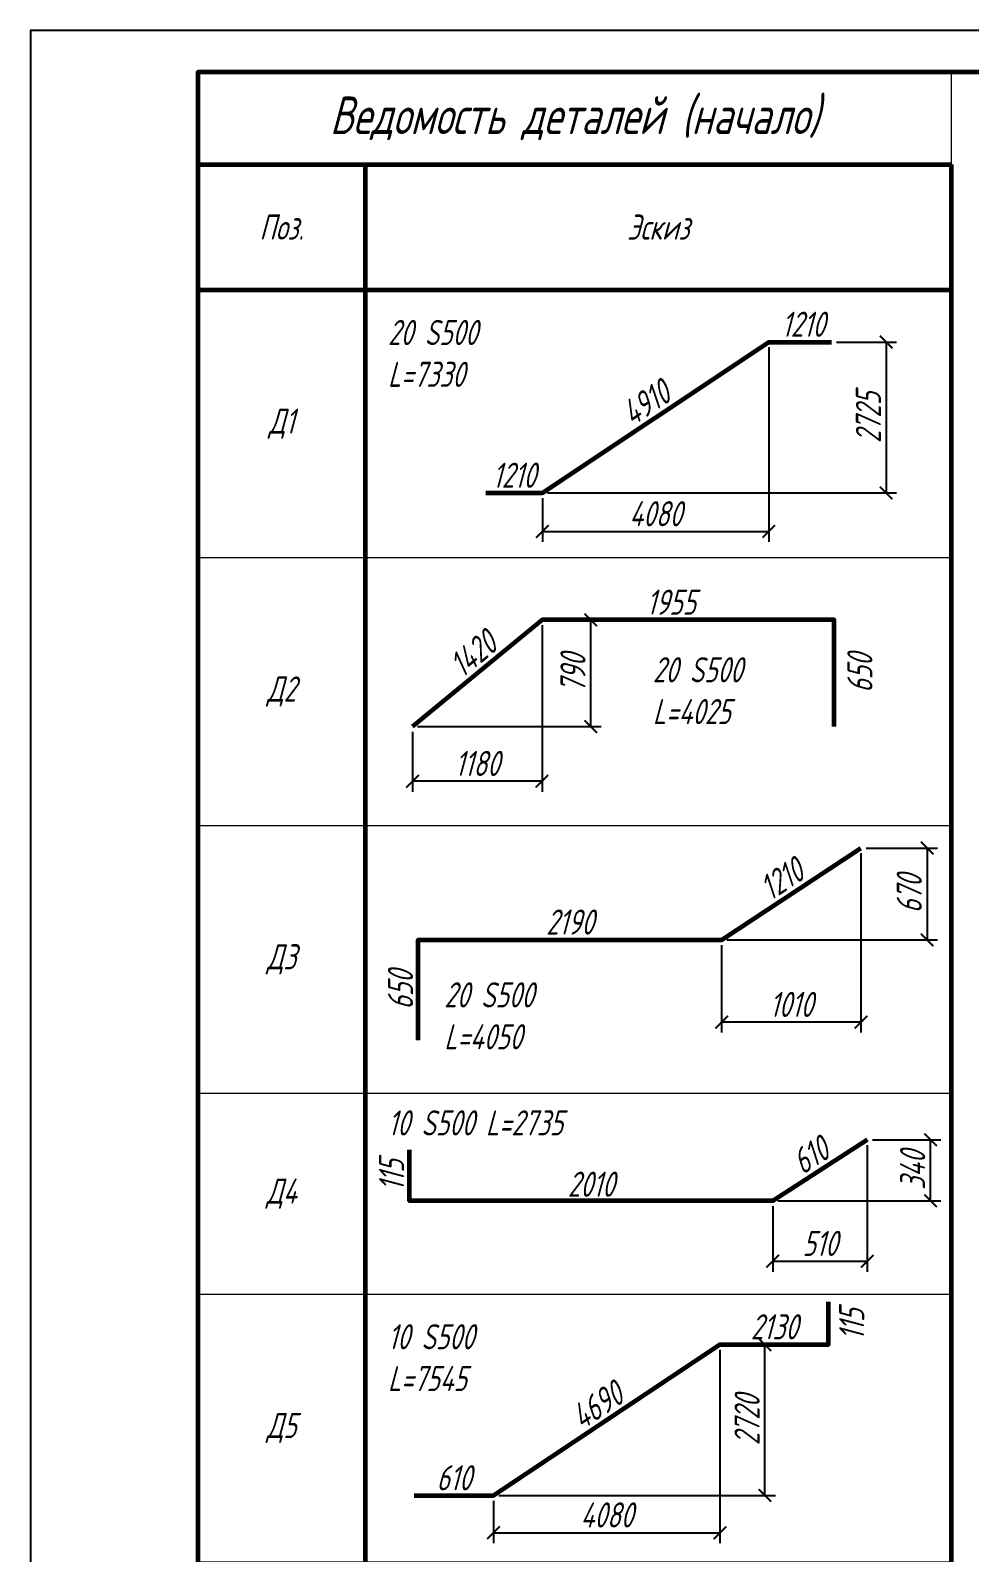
# Paper-space layout 'Спецификация' of a CAD drawing. Header units: millimetres. Extents: x 0 to 840, y 0 to 1163.
# Drawn here: x 0 to 112.2, y 412.1 to 594 of the extents above; entities that cross this region are included whole.
import ezdxf

# ---------------------------------------------------------------- set-up
doc = ezdxf.new("R2010")
doc.units = ezdxf.units.MM
doc.layers.get('Defpoints').update_dxf_attribs({"color": 8})
for name, color, linetype, lineweight in [('Обозначение', 94, 'Continuous', 25), ('Обозначения', 82, 'Continuous', 25), ('Основная', 7, 'Continuous', 60)]:
    doc.layers.add(name, color=color, linetype=linetype, lineweight=lineweight)
doc.styles.get("Standard").update_dxf_attribs({"font": 'simplex.shx', "width": 0.7, "oblique": 15, "height": 3})
doc.dimstyles.new('Default', dxfattribs={"dimtxt": 3, "dimasz": 1.5, "dimexe": 1.25, "dimexo": 0.625, "dimtad": 1, "dimdec": 0, "dimtxsty": 'Standard', "dimblk": 'ARCHTICK', "dimcen": 2.5, "dimadec": 0, "dimazin": 0, "dimtfac": 1, "dimtdec": 0, "dimtmove": 0, "dimatfit": 3, "dimfxl": 1, "dimarcsym": 0})

# ---------------------------------------------------------------- blocks, each defined once
blk = doc.blocks.new('*U18')
at = {"layer": 'Обозначения'}
blk.add_lwpolyline([(0, 0), (840, 0), (840, 594), (0, 594)], close=True, dxfattribs=at)
at = {"layer": 'Обозначения', "lineweight": 60}
blk.add_lwpolyline([(20, 5), (835, 5), (835, 589), (20, 589)], close=True, dxfattribs=at)
blk = doc.blocks.new('*T792')
at = {"layer": 'Defpoints', "color": 8, "linetype": 'ByBlock', "lineweight": 0, "transparency": 16777216}
for p, q in [((0, 0), (90, 0)), ((0, 0), (0, -11)), ((90, 0), (90, -11))]:
    blk.add_line(p, q, dxfattribs=at)
at = {"layer": 'Обозначения', "color": 0, "linetype": 'Continuous', "lineweight": 60, "transparency": 16777216}
for p, q in [((0, -11), (90, -11)), ((0, -11), (0, -482)), ((20, -11), (20, -482)), ((90, -11), (90, -482)), ((0, -26), (90, -26)), ((0, -482), (90, -482))]:
    blk.add_line(p, q, dxfattribs=at)
at = {"layer": 'Обозначения', "color": 0, "linetype": 'Continuous', "lineweight": 15, "transparency": 16777216}
for p, q in [((0, -58), (90, -58)), ((0, -90), (90, -90)), ((0, -122), (90, -122)), ((0, -146), (90, -146)), ((0, -178), (90, -178)), ((0, -210), (90, -210)), ((0, -242), (90, -242)), ((0, -274), (90, -274)), ((0, -298), (90, -298)), ((0, -330), (90, -330)), ((0, -362), (90, -362)), ((0, -394), (90, -394)), ((0, -426), (90, -426)), ((0, -450), (90, -450))]:
    blk.add_line(p, q, dxfattribs=at)
at = {"layer": 'Обозначения', "color": 0, "transparency": 16777216, "attachment_point": 5}
for s, insert, char_height, width in [('Ведомость деталей (начало)', (45, -5.5), 4.5, 87), ('Поз.', (10, -18.5), 3, 17), ('Эскиз', (55, -18.5), 3, 67), ('Д1', (10, -42), 3, 17), ('Д2', (10, -74), 3, 17), ('Д3', (10, -106), 3, 17), ('Д4', (10, -134), 3, 17), ('Д5', (10, -162), 3, 17), ('Д6', (10, -194), 3, 17), ('Д7', (10, -226), 3, 17), ('Д8', (10, -258), 3, 17), ('Д9', (10, -286), 3, 17), ('Д10', (10, -314), 3, 17), ('Д11', (10, -346), 3, 17), ('Д12', (10, -378), 3, 17), ('Д13', (10, -410), 3, 17), ('Д14', (10, -438), 3, 17), ('Д15', (10, -466), 3, 17)]:
    blk.add_mtext(s, dxfattribs=dict(at, insert=insert, char_height=char_height, width=width))
blk = doc.blocks.new('*D976')
at = {"layer": 'Defpoints', "color": 0, "transparency": 16777216}
for p in [(82.38, 436.96, -33.33), (82.38, 436.96), (55.33, 418.93)]:
    blk.add_point(p, dxfattribs=at)
at = {"layer": 'Обозначение', "color": 0, "transparency": 16777216, "insert": (67.68, 429.71), "char_height": 3, "attachment_point": 5, "rotation": 33.6901}
blk.add_mtext('4690', dxfattribs=at)
blk = doc.blocks.new('_ArchTick')
at = {"color": 0, "linetype": 'ByBlock', "const_width": 0.15}
blk.add_lwpolyline([(-0.5, -0.5), (0.5, 0.5)], dxfattribs=at)
blk = doc.blocks.new('*D977')
at = {"layer": 'Defpoints', "color": 0, "transparency": 16777216}
for p in [(82.38, 436.96), (95.37, 436.96, -33.33), (95.37, 436.96)]:
    blk.add_point(p, dxfattribs=at)
at = {"layer": 'Обозначение', "color": 0, "transparency": 16777216, "insert": (88.87, 439.09), "char_height": 3, "attachment_point": 5}
blk.add_mtext('2130', dxfattribs=at)
blk = doc.blocks.new('*D978')
at = {"layer": 'Defpoints', "color": 0, "transparency": 16777216}
for p in [(46.33, 485.33), (82.58, 485.33, -100), (82.58, 485.33)]:
    blk.add_point(p, dxfattribs=at)
at = {"layer": 'Обозначение', "color": 0, "transparency": 16777216, "insert": (64.46, 487.46), "char_height": 3, "attachment_point": 5}
blk.add_mtext('2190', dxfattribs=at)
blk = doc.blocks.new('*D979')
at = {"layer": 'Defpoints', "color": 0, "transparency": 16777216}
for p in [(99.22, 496.3, -100), (99.22, 496.3), (82.58, 485.33, -100)]:
    blk.add_point(p, dxfattribs=at)
at = {"layer": 'Обозначение', "color": 0, "transparency": 16777216, "insert": (89.73, 492.59), "char_height": 3, "attachment_point": 5, "rotation": 33.3887}
blk.add_mtext('1210', dxfattribs=at)
blk = doc.blocks.new('*D980')
at = {"layer": 'Defpoints', "color": 0, "transparency": 16777216}
for p in [(61.12, 523.55, -100), (61.12, 523.55), (45.64, 510.82, -100)]:
    blk.add_point(p, dxfattribs=at)
at = {"layer": 'Обозначение', "color": 0, "transparency": 16777216, "insert": (52.86, 519.51), "char_height": 3, "attachment_point": 5, "rotation": 39.4265}
blk.add_mtext('1420', dxfattribs=at)
blk = doc.blocks.new('*D981')
at = {"layer": 'Defpoints', "color": 0, "transparency": 16777216}
for p in [(57.07, 523.55), (96.03, 523.55, -100), (96.03, 523.55)]:
    blk.add_point(p, dxfattribs=at)
at = {"layer": 'Обозначение', "color": 0, "transparency": 16777216, "insert": (76.55, 525.68), "char_height": 3, "attachment_point": 5}
blk.add_mtext('1955', dxfattribs=at)
blk = doc.blocks.new('*D982')
at = {"layer": 'Defpoints', "color": 0, "transparency": 16777216}
for p in [(54.42, 538.73, -33.33), (61.16, 538.73, -33.33), (61.16, 538.73)]:
    blk.add_point(p, dxfattribs=at)
at = {"layer": 'Обозначение', "color": 0, "transparency": 16777216, "insert": (57.79, 540.85), "char_height": 3, "attachment_point": 5}
blk.add_mtext('1210', dxfattribs=at)
blk = doc.blocks.new('*D983')
at = {"layer": 'Defpoints', "color": 0, "transparency": 16777216}
for p in [(88.21, 556.76, -33.33), (88.21, 556.76), (61.16, 538.73)]:
    blk.add_point(p, dxfattribs=at)
at = {"layer": 'Обозначение', "color": 0, "transparency": 16777216, "insert": (73.51, 549.51), "char_height": 3, "attachment_point": 5, "rotation": 33.6901}
blk.add_mtext('4910', dxfattribs=at)
blk = doc.blocks.new('*D984')
at = {"layer": 'Defpoints', "color": 0, "transparency": 16777216}
for p in [(88.21, 556.76), (95.69, 556.76, -33.33), (95.69, 556.76)]:
    blk.add_point(p, dxfattribs=at)
at = {"layer": 'Обозначение', "color": 0, "transparency": 16777216, "insert": (92.33, 558.89), "char_height": 3, "attachment_point": 5}
blk.add_mtext('1210', dxfattribs=at)
blk = doc.blocks.new('*D985')
at = {"layer": 'Defpoints', "color": 0, "transparency": 16777216}
for p in [(45.28, 454), (88.68, 454, -100), (88.68, 454)]:
    blk.add_point(p, dxfattribs=at)
at = {"layer": 'Обозначение', "color": 0, "transparency": 16777216, "insert": (66.98, 456.13), "char_height": 3, "attachment_point": 5}
blk.add_mtext('2010', dxfattribs=at)
blk = doc.blocks.new('*D986')
at = {"layer": 'Defpoints', "color": 0, "transparency": 16777216}
for p in [(99.97, 461.44, -100), (99.97, 461.44), (88.68, 454.15, -100)]:
    blk.add_point(p, dxfattribs=at)
at = {"layer": 'Обозначение', "color": 0, "transparency": 16777216, "insert": (93.18, 459.58), "char_height": 3, "attachment_point": 5, "rotation": 32.8582}
blk.add_mtext('610', dxfattribs=at)
blk = doc.blocks.new('*D987')
at = {"layer": 'Defpoints', "color": 0, "transparency": 16777216}
for p in [(82.38, 436.96, -33.33), (55.33, 418.93, -33.33), (82.38, 414.48)]:
    blk.add_point(p, dxfattribs=at)
at = {"layer": 'Обозначение', "color": 0, "lineweight": -2, "transparency": 16777216}
for p, q in [((82.38, 436.34), (82.38, 413.23)), ((55.33, 418.3), (55.33, 413.23)), ((55.33, 414.48), (82.38, 414.48))]:
    blk.add_line(p, q, dxfattribs=at)
at = {"layer": 'Обозначение', "color": 0, "lineweight": -2, "transparency": 16777216, "xscale": 1.5, "yscale": 1.5, "zscale": 1.5, "rotation": 180}
blk.add_blockref('_ArchTick', (55.33, 414.48), dxfattribs=at)
at = {"layer": 'Обозначение', "color": 0, "lineweight": -2, "transparency": 16777216, "xscale": 1.5, "yscale": 1.5, "zscale": 1.5}
blk.add_blockref('_ArchTick', (82.38, 414.48), dxfattribs=at)
at = {"layer": 'Обозначение', "color": 0, "transparency": 16777216, "insert": (68.86, 416.61), "char_height": 3, "attachment_point": 5}
blk.add_mtext('4080', dxfattribs=at)
blk = doc.blocks.new('*D988')
at = {"layer": 'Defpoints', "color": 0, "transparency": 16777216}
for p in [(82.38, 436.96, -33.33), (87.75, 436.96), (55.33, 418.93, -33.33)]:
    blk.add_point(p, dxfattribs=at)
at = {"layer": 'Обозначение', "color": 0, "lineweight": -2, "transparency": 16777216}
for p, q in [((83.01, 436.96), (89, 436.96)), ((87.75, 418.93), (87.75, 436.96)), ((55.96, 418.93), (89, 418.93))]:
    blk.add_line(p, q, dxfattribs=at)
at = {"layer": 'Обозначение', "color": 0, "lineweight": -2, "transparency": 16777216, "xscale": 1.5, "yscale": 1.5, "zscale": 1.5}
for p, rotation in [((87.75, 436.96), 90), ((87.75, 418.93), 270)]:
    blk.add_blockref('_ArchTick', p, dxfattribs=dict(at, rotation=rotation))
at = {"layer": 'Обозначение', "color": 0, "transparency": 16777216, "insert": (85.62, 427.95), "char_height": 3, "attachment_point": 5, "rotation": 90}
blk.add_mtext('2720', dxfattribs=at)
blk = doc.blocks.new('*D989')
at = {"layer": 'Defpoints', "color": 0, "transparency": 16777216}
for p in [(99.22, 496.3, -100), (82.58, 485.33, -100), (107.13, 485.33)]:
    blk.add_point(p, dxfattribs=at)
at = {"layer": 'Обозначение', "color": 0, "lineweight": -2, "transparency": 16777216}
for p, q in [((99.85, 496.3), (108.38, 496.3)), ((107.13, 496.3), (107.13, 485.33)), ((83.21, 485.33), (108.38, 485.33))]:
    blk.add_line(p, q, dxfattribs=at)
at = {"layer": 'Обозначение', "color": 0, "lineweight": -2, "transparency": 16777216, "xscale": 1.5, "yscale": 1.5, "zscale": 1.5}
for p, rotation in [((107.13, 496.3), 90), ((107.13, 485.33), 270)]:
    blk.add_blockref('_ArchTick', p, dxfattribs=dict(at, rotation=rotation))
at = {"layer": 'Обозначение', "color": 0, "transparency": 16777216, "insert": (105, 490.82), "char_height": 3, "attachment_point": 5, "rotation": 90}
blk.add_mtext('670', dxfattribs=at)
blk = doc.blocks.new('*D990')
at = {"layer": 'Defpoints', "color": 0, "transparency": 16777216}
for p in [(99.22, 496.3, -100), (82.58, 485.33, -100), (82.58, 475.5)]:
    blk.add_point(p, dxfattribs=at)
at = {"layer": 'Обозначение', "color": 0, "lineweight": -2, "transparency": 16777216}
for p, q in [((99.22, 495.68), (99.22, 474.25)), ((82.58, 484.71), (82.58, 474.25)), ((99.22, 475.5), (82.58, 475.5))]:
    blk.add_line(p, q, dxfattribs=at)
at = {"layer": 'Обозначение', "color": 0, "lineweight": -2, "transparency": 16777216, "xscale": 1.5, "yscale": 1.5, "zscale": 1.5, "rotation": 180}
blk.add_blockref('_ArchTick', (82.58, 475.5), dxfattribs=at)
at = {"layer": 'Обозначение', "color": 0, "lineweight": -2, "transparency": 16777216, "xscale": 1.5, "yscale": 1.5, "zscale": 1.5}
blk.add_blockref('_ArchTick', (99.22, 475.5), dxfattribs=at)
at = {"layer": 'Обозначение', "color": 0, "transparency": 16777216, "insert": (90.9, 477.62), "char_height": 3, "attachment_point": 5}
blk.add_mtext('1010', dxfattribs=at)
blk = doc.blocks.new('*D991')
at = {"layer": 'Defpoints', "color": 0, "transparency": 16777216}
for p in [(61.12, 523.55, -100), (66.94, 523.55), (45.64, 510.82, -100)]:
    blk.add_point(p, dxfattribs=at)
at = {"layer": 'Обозначение', "color": 0, "lineweight": -2, "transparency": 16777216}
for p, q in [((61.75, 523.55), (68.19, 523.55)), ((66.94, 510.82), (66.94, 523.55)), ((46.26, 510.82), (68.19, 510.82))]:
    blk.add_line(p, q, dxfattribs=at)
at = {"layer": 'Обозначение', "color": 0, "lineweight": -2, "transparency": 16777216, "xscale": 1.5, "yscale": 1.5, "zscale": 1.5}
for p, rotation in [((66.94, 523.55), 90), ((66.94, 510.82), 270)]:
    blk.add_blockref('_ArchTick', p, dxfattribs=dict(at, rotation=rotation))
at = {"layer": 'Обозначение', "color": 0, "transparency": 16777216, "insert": (64.82, 517.19), "char_height": 3, "attachment_point": 5, "rotation": 90}
blk.add_mtext('790', dxfattribs=at)
blk = doc.blocks.new('*D956')
at = {"layer": 'Defpoints', "color": 0, "transparency": 16777216}
for p in [(61.12, 523.55, -100), (45.64, 510.82, -100), (45.64, 504.28)]:
    blk.add_point(p, dxfattribs=at)
at = {"layer": 'Обозначение', "color": 0, "lineweight": -2, "transparency": 16777216}
for p, q in [((61.12, 522.93), (61.12, 503.03)), ((45.64, 510.2), (45.64, 503.03)), ((61.12, 504.28), (45.64, 504.28))]:
    blk.add_line(p, q, dxfattribs=at)
at = {"layer": 'Обозначение', "color": 0, "lineweight": -2, "transparency": 16777216, "xscale": 1.5, "yscale": 1.5, "zscale": 1.5, "rotation": 180}
blk.add_blockref('_ArchTick', (45.64, 504.28), dxfattribs=at)
at = {"layer": 'Обозначение', "color": 0, "lineweight": -2, "transparency": 16777216, "xscale": 1.5, "yscale": 1.5, "zscale": 1.5}
blk.add_blockref('_ArchTick', (61.12, 504.28), dxfattribs=at)
at = {"layer": 'Обозначение', "color": 0, "transparency": 16777216, "insert": (53.38, 506.41), "char_height": 3, "attachment_point": 5}
blk.add_mtext('1180', dxfattribs=at)
blk = doc.blocks.new('*D957')
at = {"layer": 'Defpoints', "color": 0, "transparency": 16777216}
for p in [(95.69, 556.76, -33.33), (61.16, 538.73, -33.33), (102.23, 538.73)]:
    blk.add_point(p, dxfattribs=at)
at = {"layer": 'Обозначение', "color": 0, "lineweight": -2, "transparency": 16777216}
for p, q in [((96.32, 556.76), (103.48, 556.76)), ((102.23, 556.76), (102.23, 538.73)), ((61.79, 538.73), (103.48, 538.73))]:
    blk.add_line(p, q, dxfattribs=at)
at = {"layer": 'Обозначение', "color": 0, "lineweight": -2, "transparency": 16777216, "xscale": 1.5, "yscale": 1.5, "zscale": 1.5}
for p, rotation in [((102.23, 556.76), 90), ((102.23, 538.73), 270)]:
    blk.add_blockref('_ArchTick', p, dxfattribs=dict(at, rotation=rotation))
at = {"layer": 'Обозначение', "color": 0, "transparency": 16777216, "insert": (100.11, 547.75), "char_height": 3, "attachment_point": 5, "rotation": 90}
blk.add_mtext('2725', dxfattribs=at)
blk = doc.blocks.new('*D958')
at = {"layer": 'Defpoints', "color": 0, "transparency": 16777216}
for p in [(88.21, 556.76, -33.33), (61.16, 538.73, -33.33), (88.21, 534.13)]:
    blk.add_point(p, dxfattribs=at)
at = {"layer": 'Обозначение', "color": 0, "lineweight": -2, "transparency": 16777216}
for p, q in [((88.21, 556.14), (88.21, 532.88)), ((61.16, 538.1), (61.16, 532.88)), ((61.16, 534.13), (88.21, 534.13))]:
    blk.add_line(p, q, dxfattribs=at)
at = {"layer": 'Обозначение', "color": 0, "lineweight": -2, "transparency": 16777216, "xscale": 1.5, "yscale": 1.5, "zscale": 1.5, "rotation": 180}
blk.add_blockref('_ArchTick', (61.16, 534.13), dxfattribs=at)
at = {"layer": 'Обозначение', "color": 0, "lineweight": -2, "transparency": 16777216, "xscale": 1.5, "yscale": 1.5, "zscale": 1.5}
blk.add_blockref('_ArchTick', (88.21, 534.13), dxfattribs=at)
at = {"layer": 'Обозначение', "color": 0, "transparency": 16777216, "insert": (74.69, 536.25), "char_height": 3, "attachment_point": 5}
blk.add_mtext('4080', dxfattribs=at)
blk = doc.blocks.new('*D959')
at = {"layer": 'Defpoints', "color": 0, "transparency": 16777216}
for p in [(99.97, 461.44, -100), (107.53, 461.44), (88.68, 454.15, -100)]:
    blk.add_point(p, dxfattribs=at)
at = {"layer": 'Обозначение', "color": 0, "lineweight": -2, "transparency": 16777216}
for p, q in [((100.6, 461.44), (108.78, 461.44)), ((107.53, 454.15), (107.53, 461.44)), ((89.31, 454.15), (108.78, 454.15))]:
    blk.add_line(p, q, dxfattribs=at)
at = {"layer": 'Обозначение', "color": 0, "lineweight": -2, "transparency": 16777216, "xscale": 1.5, "yscale": 1.5, "zscale": 1.5}
for p, rotation in [((107.53, 461.44), 90), ((107.53, 454.15), 270)]:
    blk.add_blockref('_ArchTick', p, dxfattribs=dict(at, rotation=rotation))
at = {"layer": 'Обозначение', "color": 0, "transparency": 16777216, "insert": (105.4, 457.79), "char_height": 3, "attachment_point": 5, "rotation": 90}
blk.add_mtext('340', dxfattribs=at)
blk = doc.blocks.new('*D960')
at = {"layer": 'Defpoints', "color": 0, "transparency": 16777216}
for p in [(99.97, 461.44, -100), (88.68, 454.15, -100), (99.97, 446.93)]:
    blk.add_point(p, dxfattribs=at)
at = {"layer": 'Обозначение', "color": 0, "lineweight": -2, "transparency": 16777216}
for p, q in [((99.97, 460.81), (99.97, 445.68)), ((88.68, 453.52), (88.68, 445.68)), ((88.68, 446.93), (99.97, 446.93))]:
    blk.add_line(p, q, dxfattribs=at)
at = {"layer": 'Обозначение', "color": 0, "lineweight": -2, "transparency": 16777216, "xscale": 1.5, "yscale": 1.5, "zscale": 1.5, "rotation": 180}
blk.add_blockref('_ArchTick', (88.68, 446.93), dxfattribs=at)
at = {"layer": 'Обозначение', "color": 0, "lineweight": -2, "transparency": 16777216, "xscale": 1.5, "yscale": 1.5, "zscale": 1.5}
blk.add_blockref('_ArchTick', (99.97, 446.93), dxfattribs=at)
at = {"layer": 'Обозначение', "color": 0, "transparency": 16777216, "insert": (94.33, 449.06), "char_height": 3, "attachment_point": 5}
blk.add_mtext('510', dxfattribs=at)
blk = doc.blocks.new('*D961')
at = {"layer": 'Defpoints', "color": 0, "transparency": 16777216}
for p in [(96.03, 523.55, -100), (101.23, 523.55), (96.03, 510.82, -100)]:
    blk.add_point(p, dxfattribs=at)
at = {"layer": 'Обозначение', "color": 0, "transparency": 16777216, "insert": (99.1, 517.19), "char_height": 3, "attachment_point": 5, "rotation": 90}
blk.add_mtext('650', dxfattribs=at)
blk = doc.blocks.new('*D962')
at = {"layer": 'Defpoints', "color": 0, "transparency": 16777216}
for p in [(46.33, 485.33, -100), (46.33, 485.33), (46.33, 473.34, -100)]:
    blk.add_point(p, dxfattribs=at)
at = {"layer": 'Обозначение', "color": 0, "transparency": 16777216, "insert": (44.21, 479.34), "char_height": 3, "attachment_point": 5, "rotation": 90}
blk.add_mtext('650', dxfattribs=at)
blk = doc.blocks.new('*D963')
at = {"layer": 'Defpoints', "color": 0, "transparency": 16777216}
for p in [(45.28, 460.24, -100), (45.28, 454.15, -100), (45.28, 454.15)]:
    blk.add_point(p, dxfattribs=at)
at = {"layer": 'Обозначение', "color": 0, "transparency": 16777216, "insert": (43.15, 457.19), "char_height": 3, "attachment_point": 5, "rotation": 90}
blk.add_mtext('115', dxfattribs=at)
blk = doc.blocks.new('*D964')
at = {"layer": 'Defpoints', "color": 0, "transparency": 16777216}
for p in [(100.25, 442.42, -100), (100.25, 436.32, -100), (100.25, 436.32)]:
    blk.add_point(p, dxfattribs=at)
at = {"layer": 'Обозначение', "color": 0, "transparency": 16777216, "insert": (98.12, 439.37), "char_height": 3, "attachment_point": 5, "rotation": 90}
blk.add_mtext('115', dxfattribs=at)
blk = doc.blocks.new('*D965')
at = {"layer": 'Defpoints', "color": 0, "transparency": 16777216}
for p in [(45.86, 418.93, -33.33), (45.86, 418.93), (55.33, 418.93, -33.33)]:
    blk.add_point(p, dxfattribs=at)
at = {"layer": 'Обозначение', "color": 0, "transparency": 16777216, "insert": (50.6, 421.05), "char_height": 3, "attachment_point": 5}
blk.add_mtext('610', dxfattribs=at)

psp = doc.layouts.new('Спецификация')

# ---------------------------------------------------------------- linework, layer by layer
at = {"layer": 'Основная', "color": 30, "elevation": -33.333}
psp.add_lwpolyline([(54.417, 538.73), (61.163, 538.73), (88.213, 556.763), (95.694, 556.763)], dxfattribs=at)
at = {"layer": 'Основная', "color": 2, "elevation": -100}
for points in [[(96.032, 510.823), (96.032, 523.555), (61.122, 523.555), (45.637, 510.823)], [(46.332, 473.344), (46.332, 485.333), (82.584, 485.333), (99.225, 496.3)]]:
    psp.add_lwpolyline(points, dxfattribs=at)
at = {"layer": 'Основная', "color": 4}
for points, elevation in [([(99.972, 461.438), (88.685, 454.147), (45.278, 454.147), (45.278, 460.24)], -100), ([(45.86, 418.93), (55.33, 418.93), (82.38, 436.963), (94.3, 436.963), (95.367, 436.963), (95.367, 442.072)], -33.333)]:
    psp.add_lwpolyline(points, dxfattribs=dict(at, elevation=elevation))

# ---------------------------------------------------------------- block references
psp.add_blockref('*T792', (20, 589))
at = {"layer": 'Основная'}
psp.add_blockref('*U18', (0, 0), dxfattribs=at)

# ---------------------------------------------------------------- texts
at = {"layer": 'Defpoints', "char_height": 3, "attachment_point": 1}
for s, insert in [('20 S500^JL=7330', (42.705, 559.407)), ('20 S500^JL=4025', (74.356, 519.106)), ('20 S500^JL=4050', (49.431, 480.254)), ('10 S500 L=2735', (42.705, 464.96)), ('10 S500^JL=7545', (42.705, 439.407))]:
    psp.add_mtext_dynamic_manual_height_columns(s, width=75.91189, gutter_width=15, heights=[0], dxfattribs=dict(at, insert=insert))

# ---------------------------------------------------------------- dimensions: what is measured, and where the dimension line sits
at = {"layer": 'Обозначение'}
for base, p1, p2, angle, text, picture, middle in [((95.694, 556.763), (88.213, 556.763), (95.694, 556.763, -33.333), 0, '1210', '*D984', (92.326, 556.763)), ((61.163, 538.73), (54.417, 538.73, -33.333), (61.163, 538.73, -33.333), 360, '1210', '*D982', (57.79, 538.73)), ((61.122, 523.555), (45.637, 510.823, -100), (61.122, 523.555, -100), 39.42652, '1420', '*D980', (54.211, 517.872)), ((99.225, 496.3), (82.584, 485.333, -100), (99.225, 496.3, -100), 33.38867, '1210', '*D979', (90.904, 490.816)), ((99.972, 461.438), (88.685, 454.147, -100), (99.972, 461.438, -100), 32.85823, '610', '*D986', (94.328, 457.793))]:
    dim = psp.add_linear_dim(base=base, p1=p1, p2=p2, angle=angle, text=text, dimstyle='Default', override={"dimse1": 1, "dimse2": 1, "dimsd1": 1, "dimsd2": 1}, dxfattribs=at)
    dim.commit()
    dim.dimension.update_dxf_attribs({"geometry": picture, "text_midpoint": middle, "dimtype": 161})
for base, p1, p2, text, picture, middle in [((88.213, 534.13), (61.163, 538.73, -33.333), (88.213, 556.763, -33.333), '4080', '*D958', (74.688, 536.255)), ((45.637, 504.284), (61.122, 523.555, -100), (45.637, 510.823, -100), '1180', '*D956', (53.379, 506.409)), ((82.584, 475.499), (99.225, 496.3, -100), (82.584, 485.333, -100), '1010', '*D990', (90.904, 477.624)), ((82.38, 414.482), (55.33, 418.93, -33.333), (82.38, 436.963, -33.333), '4080', '*D987', (68.855, 416.607))]:
    dim = psp.add_linear_dim(base=base, p1=p1, p2=p2, text=text, dimstyle='Default', dxfattribs=at)
    dim.commit()
    dim.dimension.update_dxf_attribs({"geometry": picture, "text_midpoint": middle})
for base, p1, p2, text, picture, middle in [((102.234, 538.73), (95.694, 556.763, -33.333), (61.163, 538.73, -33.333), '2725', '*D957', (100.109, 547.747)), ((87.748, 436.963), (55.33, 418.93, -33.333), (82.38, 436.963, -33.333), '2720', '*D988', (85.623, 427.946))]:
    dim = psp.add_linear_dim(base=base, p1=p1, p2=p2, angle=90, text=text, dimstyle='Default', dxfattribs=at)
    dim.commit()
    dim.dimension.update_dxf_attribs({"geometry": picture, "text_midpoint": middle})
for p1, p2, distance, text, picture, middle in [((61.163, 538.73), (88.213, 556.763, -33.333), 0, '4910', '*D983', (73.509, 549.515)), ((57.073, 523.555), (96.032, 523.555, -100), 0, '1955', '*D981', (76.552, 525.68)), ((96.032, 510.823, -100), (96.032, 523.555, -100), -5.194, '650', '*D961', (99.101, 517.189)), ((46.332, 485.333, -100), (82.584, 485.333, -200), 0, '2190', '*D978', (64.458, 487.458, -100)), ((46.332, 473.344, -100), (46.332, 485.333, -100), 0, '650', '*D962', (44.207, 479.338)), ((45.278, 460.24, -100), (45.278, 454.147, -100), 0, '115', '*D963', (43.153, 457.194)), ((45.278, 454.002), (88.685, 454.002, -100), 0, '2010', '*D985', (66.981, 456.127)), ((100.246, 442.418, -33.333), (100.246, 436.325, -33.333), 0, '115', '*D964', (98.121, 439.371, 66.667)), ((82.38, 436.963), (95.367, 436.963, -33.333), 0, '2130', '*D977', (88.874, 439.088)), ((55.33, 418.93), (82.38, 436.963, -33.333), 0, '4690', '*D976', (67.677, 429.714))]:
    dim = psp.add_aligned_dim(p1=p1, p2=p2, distance=distance, text=text, dimstyle='Default', override={"dimse1": 1, "dimse2": 1, "dimsd1": 1, "dimsd2": 1}, dxfattribs=at)
    dim.commit()
    dim.dimension.update_dxf_attribs({"geometry": picture, "text_midpoint": middle})
for base, p1, p2, text, picture, middle in [((66.941, 523.555), (45.637, 510.823, -100), (61.122, 523.555, -100), '790', '*D991', (66.941, 517.189)), ((107.129, 485.333), (99.225, 496.3, -100), (82.584, 485.333, -100), '670', '*D989', (107.129, 490.816)), ((107.528, 461.438), (88.685, 454.147, -100), (99.972, 461.438, -100), '340', '*D959', (107.528, 457.793))]:
    dim = psp.add_linear_dim(base=base, p1=p1, p2=p2, angle=90, text=text, dimstyle='Default', dxfattribs=at)
    dim.commit()
    dim.dimension.update_dxf_attribs({"geometry": picture, "text_midpoint": middle, "dimtype": 160})
dim = psp.add_linear_dim(base=(99.972, 446.932), p1=(88.685, 454.147, -100), p2=(99.972, 461.438, -100), text='510', dimstyle='Default', dxfattribs=at)
dim.commit()
dim.dimension.update_dxf_attribs({"geometry": '*D960', "text_midpoint": (94.328, 446.932), "dimtype": 160})
dim = psp.add_linear_dim(base=(45.86, 418.93), p1=(55.33, 418.93, -33.333), p2=(45.86, 418.93, -33.333), text='610', dimstyle='Default', override={"dimse1": 1, "dimse2": 1, "dimsd1": 1, "dimsd2": 1}, dxfattribs=at)
dim.commit()
dim.dimension.update_dxf_attribs({"geometry": '*D965', "text_midpoint": (50.595, 421.055)})

doc.saveas('drawing.dxf')
